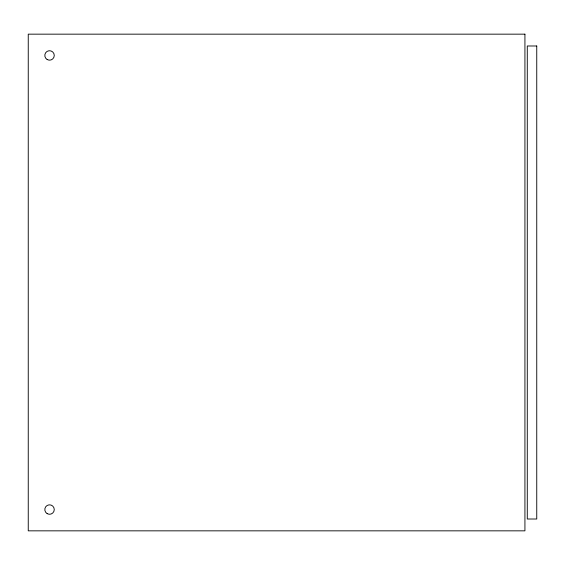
<?xml version="1.0" encoding="UTF-8"?>
<svg xmlns="http://www.w3.org/2000/svg" width="565" height="565" viewBox="0 0 565 565"><rect width="100%" height="100%" fill="white"/><g stroke="black" fill="none" stroke-linecap="round" stroke-linejoin="round"><path stroke-width="0.85" d="M524.927 34.161L28.25 34.161L28.25 530.839L524.927 530.839L524.927 34.161M536.75 45.991L527.286 45.991L527.286 519.009L536.75 519.009L536.75 45.991M47.17 513.649A4.732 4.732 0 0 0 54.268 509.552A4.732 4.732 0 0 0 47.17 505.456A4.732 4.732 0 0 0 47.17 513.649M47.17 59.544A4.732 4.732 0 0 0 54.268 55.448A4.732 4.732 0 0 0 47.17 51.351A4.732 4.732 0 0 0 47.17 59.544"/></g></svg>
